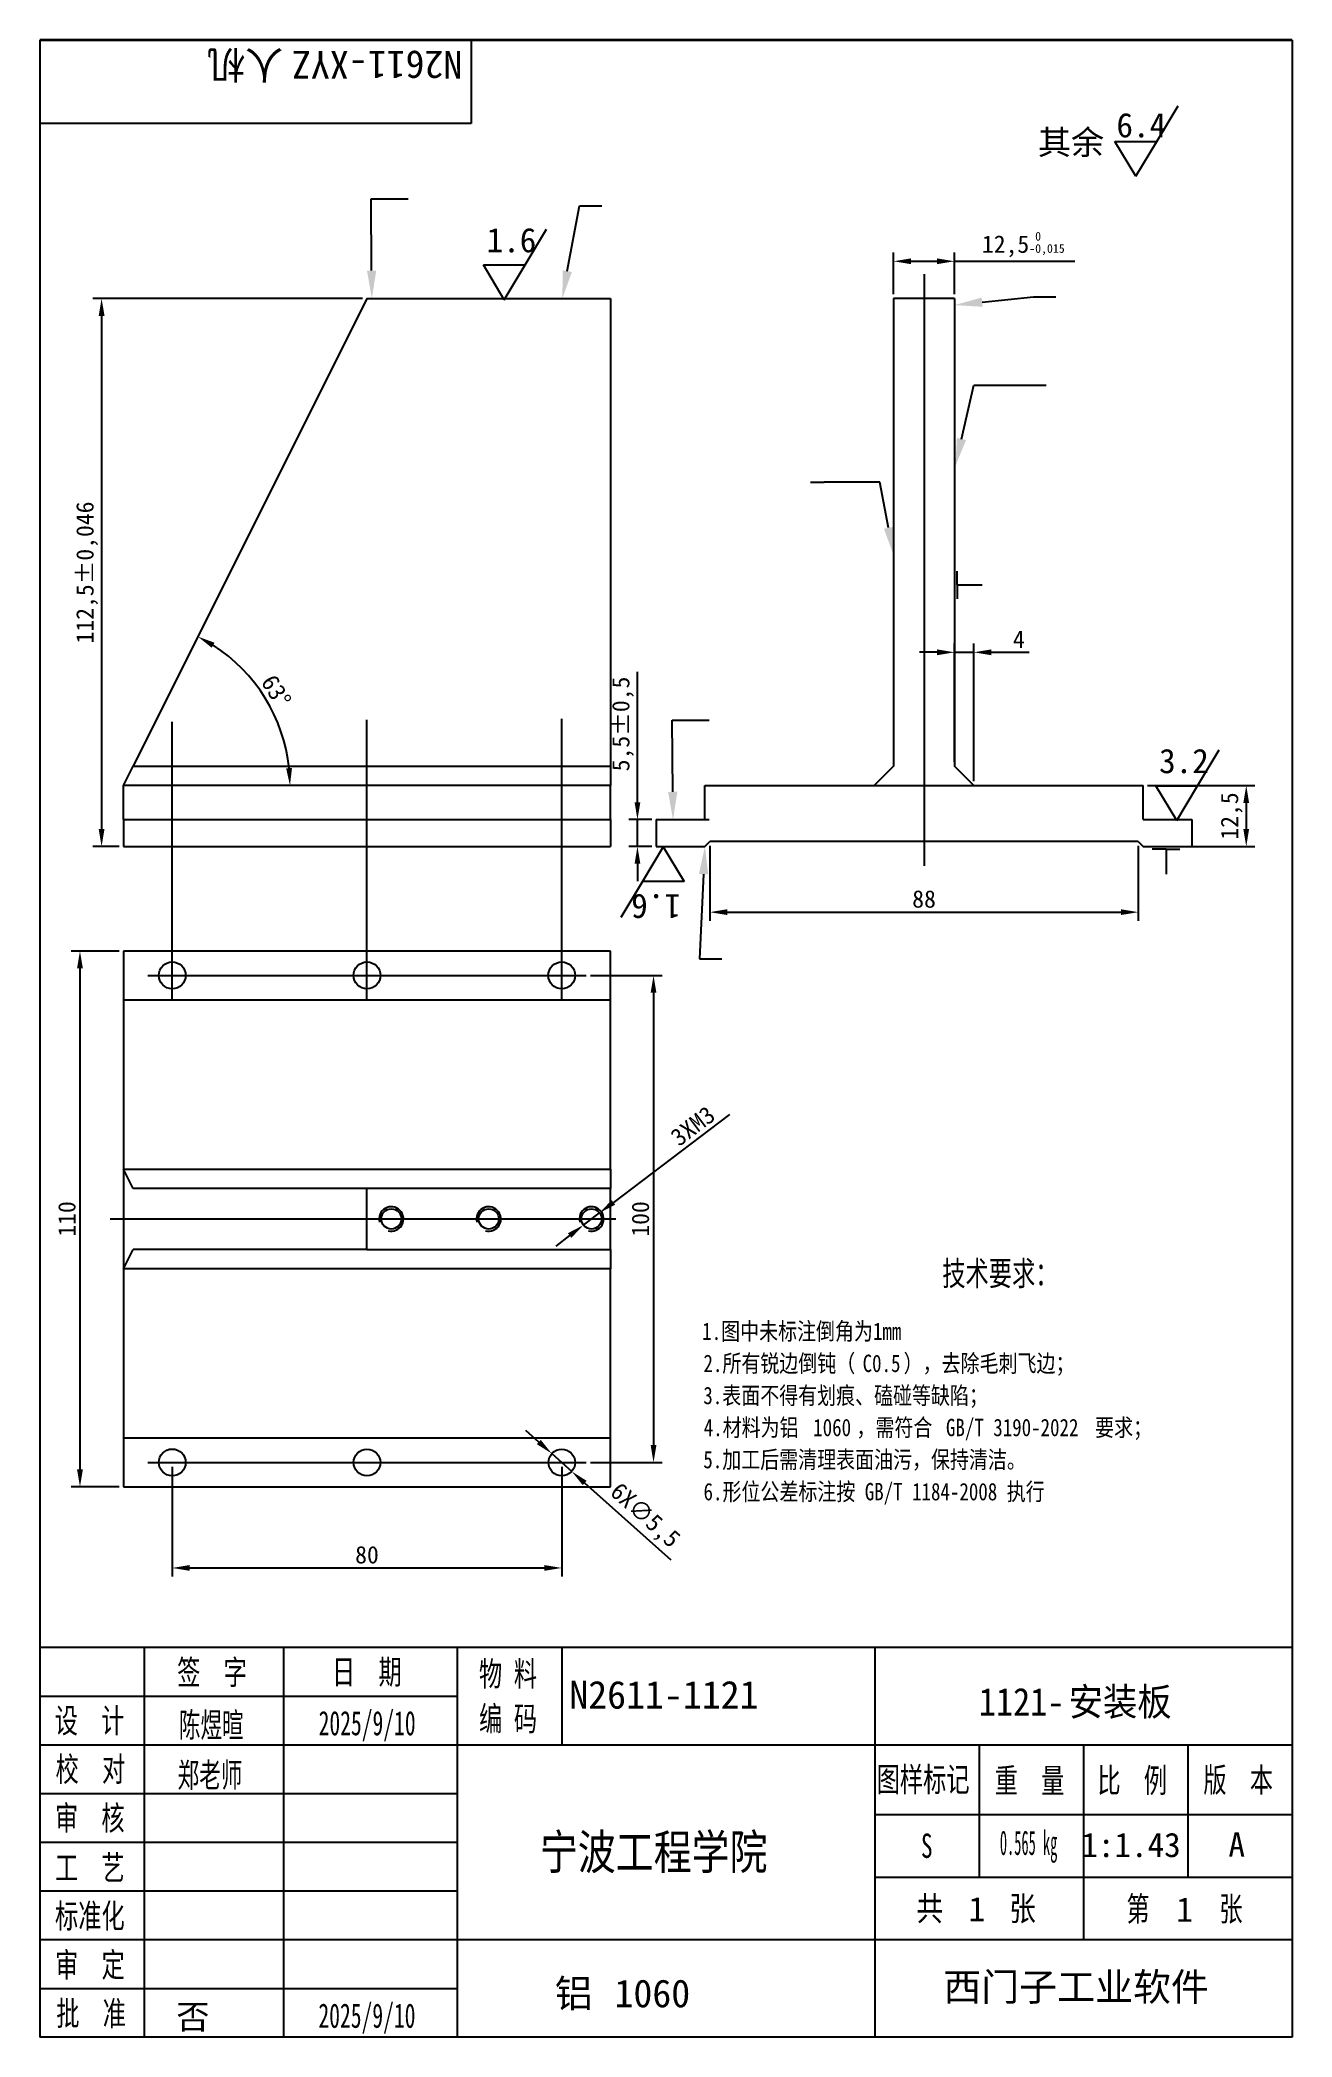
# Model space of a CAD drawing. Header units: millimetres. Extents: x 279 to 459, y 5 to 292.
import ezdxf
from ezdxf.lldxf.tags import DXFTag

# ---------------------------------------------------------------- set-up
doc = ezdxf.new("R2010")
doc.units = ezdxf.units.MM
for name, color, linetype in [('1121-安装板', 7, 'Continuous'), ('Default', 7, 'Continuous'), ('图框', 7, 'Continuous')]:
    doc.layers.add(name, color=color, linetype=linetype)
doc.styles.add('MtXpl_', font='SimSun.ttf')
doc.styles.add('MtXpl__1', font='')
doc.styles.get('MtXpl__1').set_extended_font_data('SimSun', bold=True)
tags = doc.linetypes.add('CENTER2', pattern=[28.575, 19.05, -3.175, 3.175, -3.175]).pattern_tags.tags
tags[10:11] = [DXFTag(74, 4), DXFTag(75, 0), DXFTag(340, '0'), DXFTag(46, 0.0), DXFTag(50, 0.0), DXFTag(44, 0.0), DXFTag(45, 0.0)]
tags[8:9] = [DXFTag(74, 4), DXFTag(75, 0), DXFTag(340, '0'), DXFTag(46, 0.0), DXFTag(50, 0.0), DXFTag(44, 0.0), DXFTag(45, 0.0)]
tags[6:7] = [DXFTag(74, 4), DXFTag(75, 0), DXFTag(340, '0'), DXFTag(46, 0.0), DXFTag(50, 0.0), DXFTag(44, 0.0), DXFTag(45, 0.0)]
tags[4:5] = [DXFTag(74, 4), DXFTag(75, 0), DXFTag(340, '0'), DXFTag(46, 0.0), DXFTag(50, 0.0), DXFTag(44, 0.0), DXFTag(45, 0.0)]

msp = doc.modelspace()

# ---------------------------------------------------------------- linework, layer by layer
for p, q in [((279.5, 291.92), (279.5, 4.92)), ((411.34, 213.62), (411.34, 215.62)), ((411.34, 213.62), (414.95, 213.62)), ((411.34, 213.62), (411.34, 211.62)), ((441.38, 175.64), (439.38, 175.64)), ((441.38, 175.64), (441.38, 172.03)), ((441.38, 175.64), (443.38, 175.64))]:
    msp.add_line(p, q)
at = {"color": 4}
for p, q in [((440.04, 277.35), (443.13, 282.5)), ((434.04, 277.35), (440.04, 277.35)), ((437.04, 272.35), (434.04, 277.35)), ((437.04, 272.35), (440.04, 277.35)), ((349.25, 259.61), (352.34, 264.75)), ((402.21, 255.41), (402.21, 261.39)), ((410.96, 255.41), (410.96, 261.39)), ((343.25, 259.61), (349.25, 259.61)), ((346.25, 254.61), (343.25, 259.61)), ((346.25, 254.61), (349.25, 259.61)), ((404.71, 260.14), (408.46, 260.14)), ((410.96, 260.14), (428.26, 260.14)), ((325.88, 254.79), (287.11, 254.79)), ((288.36, 252.29), (288.36, 178.54)), ((408.46, 203.94), (405.96, 203.94)), ((410.96, 188.21), (410.96, 205.19)), ((410.96, 203.94), (413.76, 203.94)), ((413.76, 185.41), (413.76, 205.19)), ((416.26, 203.94), (421.68, 203.94)), ((365.39, 182.39), (365.39, 201.14)), ((445.92, 184.76), (449.01, 189.9)), ((438.71, 184.79), (454.16, 184.79)), ((439.92, 184.76), (445.92, 184.76)), ((442.92, 179.76), (439.92, 184.76)), ((442.92, 179.76), (445.92, 184.76)), ((452.91, 182.29), (452.91, 178.54)), ((367.46, 179.89), (364.14, 179.89)), ((365.39, 176.04), (365.39, 179.89)), ((290.88, 176.04), (287.11, 176.04)), ((367.46, 176.04), (364.14, 176.04)), ((369.1, 175.98), (366.1, 170.98)), ((369.1, 175.98), (372.1, 170.98)), ((375.79, 176.11), (375.79, 165.34)), ((437.39, 176.11), (437.39, 165.34)), ((438.71, 176.04), (454.16, 176.04)), ((365.39, 173.54), (365.39, 171.04)), ((366.1, 170.98), (363.02, 165.84)), ((372.1, 170.98), (366.1, 170.98)), ((378.29, 166.59), (434.89, 166.59)), ((290.88, 161), (284, 161)), ((285.25, 158.5), (285.25, 86.5)), ((358.63, 157.5), (368.95, 157.5)), ((367.7, 155), (367.7, 90)), ((378.63, 137.51), (361.94, 124.88)), ((357.63, 121.62), (359.94, 123.37)), ((355.64, 120.12), (353.65, 118.61)), ((351.21, 90.44), (349.34, 92.11)), ((298.51, 86.87), (298.51, 71.09)), ((353.07, 88.78), (355.95, 86.21)), ((354.51, 86.87), (354.51, 71.09)), ((358.63, 87.5), (368.95, 87.5)), ((290.88, 84), (284, 84)), ((370.25, 73.46), (357.81, 84.55)), ((301.01, 72.34), (352.01, 72.34))]:
    msp.add_line(p, q, dxfattribs=at)
at = {"linetype": 'ByBlock', "lineweight": -2}
for p, q in [((327.1, 269.09), (332.42, 269.09)), ((357.05, 268.13), (360.27, 268.13)), ((422.31, 255.05), (425.53, 255.05)), ((413.74, 242.34), (424.16, 242.34)), ((400.25, 228.41), (392.25, 228.41)), ((370.39, 194.19), (375.71, 194.19)), ((368.09, 179.89), (375.72, 179.89)), ((374.31, 159.87), (377.53, 159.87))]:
    msp.add_line(p, q, dxfattribs=at)
for points in [[(327.18, 258.79), (327.1, 269.09)], [(355.31, 258.72), (357.05, 268.13)], [(414.94, 254.26), (422.31, 255.05)], [(411.97, 234.59), (413.74, 242.34)], [(390.25, 228.41), (392.25, 228.41)], [(401.48, 221.83), (400.25, 228.41)], [(370.47, 183.89), (370.39, 194.19)], [(368.09, 179.89), (368.09, 179.89)], [(374.9, 172.04), (374.31, 159.87)]]:
    msp.add_lwpolyline(points, dxfattribs=at)
at = {"color": 4}
msp.add_arc((291.51, 184.79), 23.93, 5.9882, 57.4468, dxfattribs=at)
for points in [[(327.84, 258.79), (327.21, 254.79), (326.51, 258.78)], [(355.97, 258.6), (354.59, 254.79), (354.66, 258.84)], [(415.01, 253.6), (410.96, 253.84), (414.87, 254.92)], [(412.62, 234.44), (411.09, 230.69), (411.32, 234.74)], [(402.13, 221.95), (402.21, 217.89), (400.82, 221.7)], [(371.13, 183.89), (370.5, 179.89), (369.8, 183.88)], [(374.23, 172.07), (375.09, 176.04), (375.56, 172.01)]]:
    msp.add_solid(points)
for points in [[(404.71, 260.55), (404.71, 259.72), (402.21, 260.14)], [(408.46, 260.55), (408.46, 259.72), (410.96, 260.14)], [(287.94, 252.29), (288.78, 252.29), (288.36, 254.79)], [(304.18, 204.6), (304.59, 205.32), (302.21, 206.19)], [(408.46, 204.36), (408.46, 203.52), (410.96, 203.94)], [(416.26, 204.36), (416.26, 203.52), (413.76, 203.94)], [(315.73, 187.31), (314.89, 187.26), (315.44, 184.79)], [(452.49, 182.29), (453.32, 182.29), (452.91, 184.79)], [(364.98, 182.39), (365.81, 182.39), (365.39, 179.89)], [(287.94, 178.54), (288.78, 178.54), (288.36, 176.04)], [(452.49, 178.54), (453.32, 178.54), (452.91, 176.04)], [(364.98, 173.54), (365.81, 173.54), (365.39, 176.04)], [(378.29, 167.01), (378.29, 166.18), (375.79, 166.59)], [(434.89, 167.01), (434.89, 166.18), (437.39, 166.59)], [(284.83, 158.5), (285.67, 158.5), (285.25, 161)], [(367.29, 155), (368.12, 155), (367.7, 157.5)], [(361.68, 125.21), (362.19, 124.55), (359.94, 123.37)], [(355.39, 120.45), (355.89, 119.78), (357.63, 121.62)], [(351.49, 90.75), (350.93, 90.13), (353.07, 88.78)], [(367.29, 90), (368.12, 90), (367.7, 87.5)], [(284.83, 86.5), (285.67, 86.5), (285.25, 84)], [(358.09, 84.86), (357.53, 84.24), (355.95, 86.21)], [(301.01, 72.76), (301.01, 71.93), (298.51, 72.34)], [(352.01, 72.76), (352.01, 71.93), (354.51, 72.34)]]:
    msp.add_solid(points, dxfattribs=at)
at = {"layer": '1121-安装板', "color": 7, "linetype": 'Continuous'}
for p, q in [((326.51, 254.79), (292.91, 187.59)), ((326.51, 254.79), (361.51, 254.79)), ((361.51, 254.79), (361.51, 187.59)), ((410.96, 254.79), (402.21, 254.79)), ((402.21, 254.79), (402.21, 187.59)), ((410.96, 254.79), (410.96, 187.59)), ((291.51, 184.79), (292.91, 187.59)), ((292.91, 187.59), (361.51, 187.59)), ((361.51, 187.59), (361.51, 184.79)), ((402.21, 187.59), (399.41, 184.79)), ((413.76, 184.79), (410.96, 187.59)), ((291.51, 179.89), (291.51, 184.79)), ((361.51, 184.79), (291.51, 184.79)), ((361.51, 179.89), (361.51, 184.79)), ((375.09, 184.79), (399.41, 184.79)), ((375.09, 179.89), (375.09, 184.79)), ((399.41, 184.79), (413.76, 184.79)), ((413.76, 184.79), (438.09, 184.79)), ((438.09, 179.89), (438.09, 184.79)), ((291.51, 179.89), (291.51, 176.04)), ((291.51, 179.89), (361.51, 179.89)), ((361.51, 179.89), (361.51, 176.04)), ((368.09, 179.89), (368.09, 176.04)), ((368.09, 179.89), (375.09, 179.89)), ((438.09, 179.89), (445.09, 179.89)), ((445.09, 179.89), (445.09, 176.04)), ((291.51, 176.04), (361.51, 176.04)), ((368.09, 176.04), (375.09, 176.04)), ((375.09, 176.04), (375.79, 176.74)), ((437.39, 176.74), (375.79, 176.74)), ((437.39, 176.74), (438.09, 176.04)), ((438.09, 176.04), (445.09, 176.04)), ((361.51, 161), (291.51, 161)), ((291.51, 161), (291.51, 154)), ((361.51, 154), (361.51, 161)), ((291.51, 154), (291.51, 129.67)), ((291.51, 154), (361.51, 154)), ((361.51, 129.67), (361.51, 154)), ((291.51, 129.67), (291.51, 115.32)), ((291.51, 129.67), (361.51, 129.67)), ((292.91, 126.87), (291.51, 129.67)), ((361.51, 129.67), (361.51, 126.87)), ((326.51, 126.87), (292.91, 126.87)), ((361.51, 126.87), (326.51, 126.87)), ((326.51, 118.12), (326.51, 126.87)), ((361.51, 118.12), (361.51, 126.87)), ((291.51, 115.32), (292.91, 118.12)), ((326.51, 118.12), (292.91, 118.12)), ((326.51, 118.12), (361.51, 118.12)), ((361.51, 118.12), (361.51, 115.32)), ((291.51, 115.32), (291.51, 91)), ((361.51, 115.32), (291.51, 115.32)), ((361.51, 91), (361.51, 115.32)), ((291.51, 91), (291.51, 84)), ((361.51, 91), (291.51, 91)), ((361.51, 84), (361.51, 91)), ((291.51, 84), (361.51, 84))]:
    msp.add_line(p, q, dxfattribs=at)
for centre, radius in [((298.51, 157.5), 1.93), ((326.51, 157.5), 1.93), ((354.51, 157.5), 1.93), ((330.01, 122.5), 1.45), ((344.01, 122.5), 1.45), ((358.79, 122.5), 1.45), ((298.51, 87.5), 1.93), ((326.51, 87.5), 1.92), ((354.51, 87.5), 1.92)]:
    msp.add_circle(centre, radius, dxfattribs=at)
for centre in [(330.01, 122.5), (344.01, 122.5), (358.79, 122.5)]:
    msp.add_arc(centre, 1.75, 255, 195, dxfattribs=at)
at = {"layer": 'Default', "color": 7, "linetype": 'CENTER2'}
for p, q in [((406.59, 258.29), (406.59, 173.24)), ((298.51, 154), (298.51, 193.97)), ((326.51, 154), (326.51, 194.21)), ((354.51, 154), (354.51, 194.38)), ((295.01, 157.5), (358.01, 157.5)), ((289.59, 122.5), (362.29, 122.5)), ((295.01, 87.5), (358.01, 87.5))]:
    msp.add_line(p, q, dxfattribs=at)
at = {"layer": 'Default', "color": 7, "linetype": 'Continuous'}
for p, q in [((294.5, 60.92), (294.5, 4.92)), ((314.5, 60.92), (314.5, 4.92)), ((354.5, 60.92), (354.5, 46.92)), ((279.5, 53.92), (339.5, 53.92)), ((279.5, 46.92), (459.5, 46.92)), ((429.5, 46.92), (429.5, 18.92)), ((279.5, 39.92), (339.5, 39.92)), ((399.5, 27.92), (459.5, 27.92))]:
    msp.add_line(p, q, dxfattribs=at)
at = {"layer": '图框', "color": 7, "linetype": 'Continuous'}
for p, q in [((459.5, 291.95), (279.5, 291.95)), ((279.5, 291.92), (459.5, 291.92)), ((341.5, 291.92), (341.5, 279.92)), ((459.5, 291.92), (459.5, 4.92)), ((341.5, 279.92), (279.5, 279.92)), ((459.5, 60.92), (279.5, 60.92)), ((339.5, 4.92), (339.5, 60.92)), ((399.5, 60.92), (399.5, 4.92)), ((399.5, 46.92), (459.5, 46.92)), ((414.5, 46.92), (414.5, 27.92)), ((444.5, 46.92), (444.5, 27.92)), ((399.5, 36.92), (459.5, 36.92)), ((279.5, 32.92), (339.5, 32.92)), ((279.5, 25.92), (339.5, 25.92)), ((279.5, 18.92), (459.5, 18.92)), ((279.5, 11.92), (339.5, 11.92)), ((459.5, 4.92), (279.5, 4.92))]:
    msp.add_line(p, q, dxfattribs=at)

# ---------------------------------------------------------------- texts
at = {"color": 4}
for s, p in [('6.4', (434.25, 277.95)), ('1.6', (343.71, 261.43)), ('3.2', (440.38, 186.57))]:
    msp.add_text(s, height=3.5, dxfattribs=at).set_placement(p)
at = {"color": 4, "style": 'MtXpl_'}
msp.add_text('其余', height=3.5, dxfattribs=at).set_placement((422.94, 275.49))
at = {"color": 4}
msp.add_text('1.6', height=3.5, rotation=180, dxfattribs=at).set_placement((371.64, 169.16))
at = {"style": 'MtXpl_', "width": 0.8}
for s, p in [('1.图中未标注倒角为1mm', (374.7, 105.11)), ('2.所有锐边倒钝（', (374.88, 100.5)), ('），去除毛刺飞边；', (403.66, 100.5)), ('C0.5', (397.76, 100.5)), ('3.表面不得有划痕、磕碰等缺陷；', (374.86, 95.88)), ('4.材料为铝 ', (374.92, 91.28)), ('1060', (390.66, 91.28)), ('，需符合 ', (396.87, 91.28)), ('GB/T 3190-2022 ', (409.74, 91.28)), ('要求；', (431.18, 91.28)), ('5.加工后需清理表面油污，保持清洁。', (374.86, 86.67)), ('6.形位公差标注按 GB/T 1184-2008 执行', (374.89, 82.06))]:
    msp.add_text(s, height=2.5, dxfattribs=at).set_placement(p)
at = {"color": 4, "char_height": 2.5, "attachment_point": 5}
for s, insert in [('12,5{\\H1.25;\\S 0^ -0,015;}', (420.86, 262.53)), ('4', (420.22, 205.82)), ('88', (406.59, 168.47)), ('80', (326.51, 74.22))]:
    msp.add_mtext(s, dxfattribs=dict(at, insert=insert))
for s, insert, rotation in [('112,5±0,046', (286.28, 215.41), 90), ('63°', (313.46, 198.36), 301.7175), ('5,5±0,5', (363.31, 193.64), 90), ('12,5', (450.82, 180.41), 90), ('3XM3', (373.35, 135.86), 37.1069), ('110', (283.38, 122.5), 90), ('100', (365.83, 122.5), 90)]:
    msp.add_mtext(s, dxfattribs=dict(at, insert=insert, rotation=rotation))
at = {"color": 4, "insert": (366.35, 79.73), "char_height": 2.5, "width": 10.4167, "attachment_point": 5, "rotation": 318.2621}
msp.add_mtext('6X∅5,5', dxfattribs=at)
at = {"layer": 'Default', "color": 7, "style": 'MtXpl_', "width": 0.7}
msp.add_text('技术要求：', height=3.5, dxfattribs=at).set_placement((409.21, 112.93))
at = {"layer": '图框', "color": 7, "style": 'MtXpl_'}
for s, p in [('人机', (314.48, 290.38)), ('N2611-XYZ', (340.22, 290.38))]:
    msp.add_text(s, height=4, rotation=180, dxfattribs=at).set_placement(p)
for s, height, width, p in [('签  字', 3.5, 0.7, (299.22, 55.6)), ('日  期', 3.5, 0.7, (321.48, 55.65)), ('物 料', 3.5, 0.7, (342.61, 55.38)), ('1121-', 4, 0.903488, (414.47, 51.11)), ('安装板', 4, 0.903488, (427.39, 51.11)), ('设  计', 3.5, 0.7, (281.62, 48.65)), ('陈煜暄', 3.5, 0.650794, (299.46, 48.03)), ('2025/9/10', 3.5, 0.650794, (319.56, 48.29)), ('编 码', 3.5, 0.7, (342.62, 48.94)), ('校  对', 3.5, 0.7, (281.74, 41.68)), ('郑老师', 3.5, 0.65079, (299.28, 40.83)), ('图样标记', 3.5, 0.7, (399.77, 40.2)), ('重  量', 3.5, 0.7, (416.74, 40.04)), ('比  例', 3.5, 0.7, (431.51, 40.06)), ('版  本', 3.5, 0.7, (446.74, 40.13)), ('审  核', 3.5, 0.7, (281.65, 34.66)), ('宁波工程学院', 5, 0.799688, (351.36, 29.02)), ('0.565 kg', 3.5, 0.433867, (417.49, 31.1)), ('S', 3.5, 0.7, (406.15, 30.67)), ('工  艺', 3.5, 0.7, (281.66, 27.5)), ('标准化', 3.5, 0.7, (281.66, 20.58)), ('共     张', 3.5, 0.8, (405.5, 21.65)), ('第      张', 3.5, 0.7, (435.69, 21.6)), ('审  定', 3.5, 0.7, (281.68, 13.56)), ('批  准', 3.5, 0.7, (281.84, 6.58)), ('2025/9/10', 3.5, 0.650794, (319.53, 6.25))]:
    msp.add_text(s, height=height, dxfattribs=dict(at, width=width)).set_placement(p)
at = {"layer": '图框', "color": 7}
for s, height, style, p in [('N2611-1121', 4, 'MtXpl_', (355.59, 52.12)), ('1:1.43', 3.5, 'MtXpl_', (429.2, 30.79)), ('A', 3.5, 'MtXpl_', (450.35, 30.84)), ('1', 3.5, 'MtXpl_', (413, 21.57)), ('1', 3.5, 'MtXpl_', (442.85, 21.5)), ('西门子工业软件', 4, 'MtXpl__1', (409.35, 10.13)), ('铝 ', 4, 'MtXpl_', (353.51, 9.2)), ('1060', 4, 'MtXpl_', (362.09, 9.2)), ('否', 3.5, 'MtXpl_', (299.09, 6.06))]:
    msp.add_text(s, height=height, dxfattribs=dict(at, style=style)).set_placement(p)

doc.saveas('drawing.dxf')
